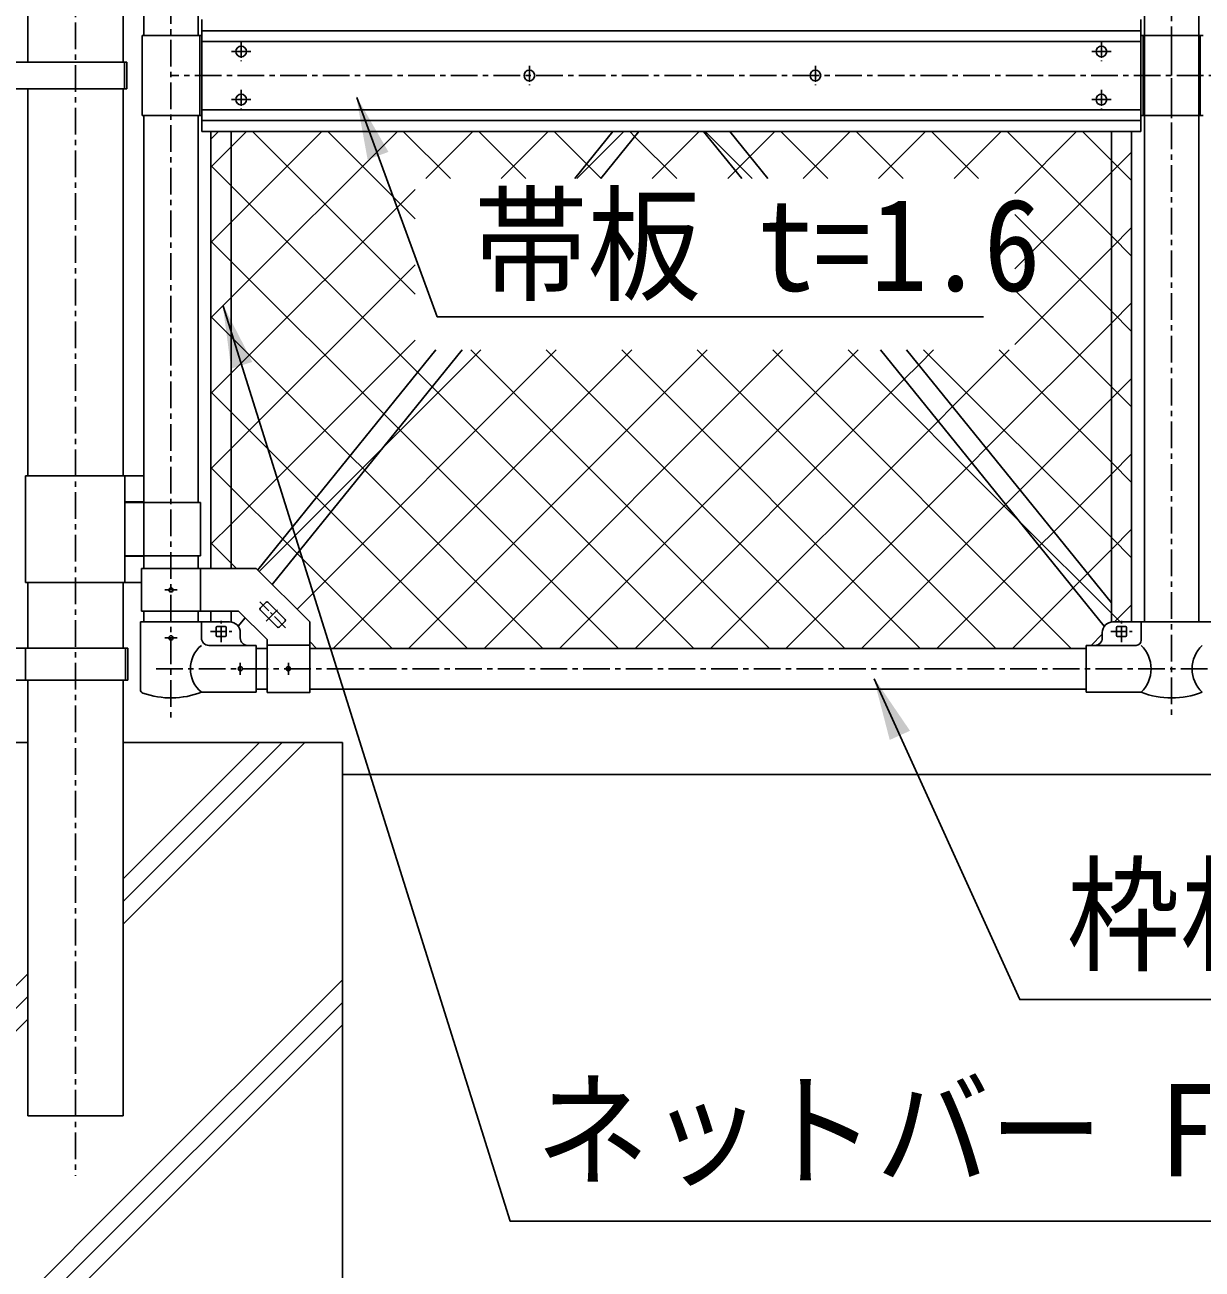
# Model space of a CAD drawing. Units: millimetres, scale not verified. Extents: x -5940 to 5940, y -4200 to 4200.
# Drawn here: x -4085 to -2982, y -2503 to -1337 of the extents above; entities that cross this region are included whole.
import ezdxf
from ezdxf.enums import TextEntityAlignment as Align

# ---------------------------------------------------------------- set-up
doc = ezdxf.new("R2010")
doc.units = ezdxf.units.MM
doc.header["$LTSCALE"] = 20
doc.linetypes.add('USER1', pattern=[2, 1.25, -0.25, 0.25, -0.25])
doc.linetypes.add('USER3', pattern=[1.125, 0.75, -0.125, 0.125, -0.125])
for name, color, linetype, lineweight in [('0-0_5寸法', 1, 'Continuous', 25), ('0-3_6文字', 7, 'Continuous', 25), ('0-4_8部品', 7, 'Continuous', 25), ('0-5_1部材', 7, 'Continuous', 25), ('0-6_2網', 2, 'Continuous', 25), ('0-7_中心線', 1, 'USER1', 25), ('0-9_0', 7, 'Continuous', 25), ('0-B_継手', 7, 'Continuous', 25), ('0-C_2', 7, 'Continuous', 25), ('0-E_GL', 7, 'Continuous', 25)]:
    doc.layers.add(name, color=color, linetype=linetype, lineweight=lineweight)
doc.styles.add('ＭＳ ゴシック', font='')
doc.styles.get('ＭＳ ゴシック').set_extended_font_data('MS Gothic')

msp = doc.modelspace()

# ---------------------------------------------------------------- linework, layer by layer
at = {"layer": '0-0_5寸法'}
for points in [[(-3186.88, -1610.47), (-3698.62, -1610.47), (-3774, -1405.1)], [(-2604.49, -2458.03), (-3630.22, -2458.03), (-3899.05, -1600.53)], [(-2405.96, -2250.26), (-3152.8, -2250.26), (-3289.06, -1949.87)]]:
    msp.add_lwpolyline(points, dxfattribs=at)
for points in [[(-3774.69, -1403.22), (-3744.24, -1455.95), (-3763.8, -1463.13)], [(-3899.65, -1598.62), (-3871.76, -1652.76), (-3891.64, -1658.99)], [(-3289.88, -1948.05), (-3255.61, -1998.39), (-3274.59, -2006.99)]]:
    msp.add_solid(points, dxfattribs=at)
at = {"layer": '0-4_8部品'}
for p, q in [((-3919.26, -1331.88), (-3919.26, -1436.88)), ((-3039.26, -1331.88), (-3039.26, -1436.88)), ((-3975.06, -1346.88), (-3975.06, -1421.88)), ((-3975.06, -1346.88), (-3919.26, -1346.88)), ((-3921.06, -1346.88), (-3921.06, -1421.88)), ((-2980.81, -1346.88), (-3039.26, -1346.88)), ((-3037.26, -1346.88), (-3037.26, -1421.88)), ((-2983.66, -1346.88), (-2983.66, -1421.88)), ((-3975.06, -1421.88), (-3919.26, -1421.88)), ((-2980.81, -1421.88), (-3039.26, -1421.88)), ((-4084.31, -1759.38), (-3973.46, -1759.38)), ((-4084.31, -1859.38), (-4084.31, -1759.38)), ((-3991.35, -1859.38), (-3991.35, -1759.38)), ((-3991.35, -1783.88), (-3973.46, -1783.88)), ((-3920.36, -1784.38), (-3991.35, -1784.38)), ((-3920.36, -1834.38), (-3920.36, -1784.38)), ((-3920.36, -1834.38), (-3991.35, -1834.38)), ((-3991.35, -1834.88), (-3973.46, -1834.88)), ((-3975.76, -1886.33), (-3975.76, -1846.33)), ((-3975.76, -1846.33), (-3868.06, -1846.33)), ((-3920.36, -1886.33), (-3920.36, -1846.33)), ((-3868.06, -1846.33), (-3818.06, -1896.33)), ((-4084.31, -1859.38), (-3975.76, -1859.38)), ((-3975.76, -1886.33), (-3884.63, -1886.33)), ((-3910.56, -1886.33), (-3910.56, -1896.33)), ((-3891.56, -1886.33), (-3891.56, -1896.33)), ((-3884.63, -1886.33), (-3858.06, -1912.89)), ((-3976.61, -1896.33), (-3919.51, -1896.33)), ((-3976.61, -1896.33), (-3976.61, -1960.02)), ((-3919.51, -1896.33), (-3893.06, -1896.33)), ((-3919.51, -1896.33), (-3919.51, -1911.33)), ((-3884.93, -1900.5), (-3878.45, -1892.5)), ((-3065.46, -1896.33), (-2955.46, -1896.33)), ((-3039.01, -1913.63), (-3039.01, -1896.33)), ((-3905.81, -1909.08), (-3905.81, -1901.58)), ((-3904.81, -1900.58), (-3897.31, -1900.58)), ((-3904.81, -1910.08), (-3897.31, -1910.08)), ((-3896.31, -1909.08), (-3896.31, -1901.58)), ((-3883.06, -1911.33), (-3883.06, -1906.33)), ((-3075.46, -1911.33), (-3075.46, -1906.33)), ((-3062.21, -1909.08), (-3062.21, -1901.58)), ((-3061.21, -1900.58), (-3053.71, -1900.58)), ((-3061.21, -1910.08), (-3053.71, -1910.08)), ((-3052.71, -1909.08), (-3052.71, -1901.58)), ((-3868.06, -1918.33), (-3912.51, -1918.33)), ((-3868.06, -1962.33), (-3868.06, -1918.33)), ((-3858.06, -1962.58), (-3858.06, -1912.89)), ((-3858.06, -1918.08), (-3818.06, -1918.08)), ((-3090.46, -1918.33), (-3043.71, -1918.33)), ((-3090.46, -1962.33), (-3090.46, -1918.33)), ((-3868.06, -1962.33), (-3919.51, -1962.33)), ((-3090.46, -1962.33), (-3039.01, -1962.33))]:
    msp.add_line(p, q, dxfattribs=at)
at = {"layer": '0-4_8部品', "color": 1, "linetype": 'USER3'}
for p, q in [((-3010.46, -1341.92), (-3010.46, -1426.19)), ((-3882.26, -1352.87), (-3882.26, -1370.88)), ((-3076.26, -1352.87), (-3076.26, -1370.88)), ((-3612.26, -1375.37), (-3612.26, -1393.38)), ((-3344.26, -1375.37), (-3344.26, -1393.38)), ((-3882.26, -1397.87), (-3882.26, -1415.88)), ((-3076.26, -1397.87), (-3076.26, -1415.88))]:
    msp.add_line(p, q, dxfattribs=at)
at = {"layer": '0-4_8部品', "color": 1}
for p, q in [((-3891.26, -1361.88), (-3873.26, -1361.88)), ((-3085.26, -1361.88), (-3067.26, -1361.88)), ((-3891.26, -1406.88), (-3873.26, -1406.88)), ((-3085.26, -1406.88), (-3067.26, -1406.88))]:
    msp.add_line(p, q, dxfattribs=at)
at = {"layer": '0-4_8部品', "color": 4}
msp.add_line((-3910.56, -1443.89), (-3903.55, -1436.88), dxfattribs=at)
at = {"layer": '0-4_8部品', "color": 4, "linetype": 'USER3'}
for p, q in [((-3953.76, -1866.33), (-3942.36, -1866.33)), ((-3901.06, -1915.33), (-3901.06, -1895.33)), ((-3057.46, -1915.33), (-3057.46, -1895.33)), ((-3953.76, -1911.33), (-3942.36, -1911.33)), ((-3911.06, -1905.33), (-3891.06, -1905.33)), ((-3067.46, -1905.33), (-3047.46, -1905.33)), ((-3883.06, -1946.02), (-3883.06, -1934.63)), ((-3838.06, -1946.02), (-3838.06, -1934.63))]:
    msp.add_line(p, q, dxfattribs=at)
at = {"layer": '0-4_8部品'}
msp.add_lwpolyline([(-3858.06, -1962.58), (-3818.06, -1962.58), (-3818.06, -1896.33)], dxfattribs=at)
for centre, radius in [((-3882.26, -1361.88), 5), ((-3076.26, -1361.88), 5), ((-3612.26, -1384.38), 5), ((-3344.26, -1384.38), 5), ((-3882.26, -1406.88), 5), ((-3076.26, -1406.88), 5), ((-3948.06, -1866.33), 2), ((-3948.06, -1911.33), 2), ((-3883.06, -1940.33), 2), ((-3838.06, -1940.33), 2)]:
    msp.add_circle(centre, radius, dxfattribs=at)
for centre, radius, start, end in [((-3893.06, -1906.33), 10, 0, 90), ((-3065.46, -1906.33), 10, 90, 180), ((-3912.51, -1911.33), 7, 180, 270), ((-3904.81, -1901.58), 1, 90, 180), ((-3904.81, -1909.08), 1, 180, 270), ((-3897.31, -1901.58), 1, 0, 90), ((-3897.31, -1909.08), 1, 270, 0), ((-3876.06, -1911.33), 7, 180, 270), ((-3082.46, -1911.33), 7, 270, 0), ((-3061.21, -1901.58), 1, 90, 180), ((-3061.21, -1909.08), 1, 180, 270), ((-3053.71, -1901.58), 1, 0, 90), ((-3053.71, -1909.08), 1, 270, 0), ((-3901.31, -1940.33), 28.55, 129.59418, 230.40582), ((-3043.71, -1913.63), 4.7, 270, 0), ((-3060.27, -1940.33), 30.59, 314.01503, 45.98497), ((-2960.65, -1940.33), 30.59, 134.01503, 225.98497), ((-3973.31, -1960.02), 3.3, 180, 250.77949), ((-3948.06, -1887.59), 80, 250.77949, 290.9084), ((-3010.46, -1887.59), 80, 249.0916, 290.9084)]:
    msp.add_arc(centre, radius, start, end, dxfattribs=at)
at = {"layer": '0-5_1部材'}
for p, q in [((-3035.86, -872.43), (-3035.86, -1896.33)), ((-2985.06, -872.43), (-2985.06, -1896.33)), ((-3973.46, -922.43), (-3973.46, -1346.88)), ((-3922.66, -984.38), (-3922.66, -1346.88)), ((-4082.01, -1009.38), (-4082.01, -1371.88)), ((-3992.91, -1009.38), (-3992.91, -1371.88)), ((-3919.26, -1342.38), (-3039.26, -1342.38)), ((-3919.26, -1352.38), (-3039.26, -1352.38)), ((-4082.01, -1396.88), (-4082.01, -1759.38)), ((-3992.91, -1396.88), (-3992.91, -1759.38)), ((-3973.46, -1421.88), (-3973.46, -1846.33)), ((-3922.66, -1421.88), (-3922.66, -1784.38)), ((-3919.26, -1416.38), (-3039.26, -1416.38)), ((-3919.26, -1426.38), (-3039.26, -1426.38)), ((-3919.26, -1436.88), (-3039.26, -1436.88)), ((-3910.56, -1436.88), (-3910.56, -1846.33)), ((-3891.56, -1436.88), (-3891.56, -1846.33)), ((-3569.67, -1480.94), (-3533.99, -1436.88)), ((-3545.22, -1480.94), (-3509.54, -1436.88)), ((-3448.98, -1436.88), (-3413.3, -1480.94)), ((-3424.53, -1436.88), (-3388.85, -1480.94)), ((-3066.96, -1436.88), (-3066.96, -1896.33)), ((-3047.96, -1436.88), (-3047.96, -1896.33)), ((-3866.65, -1847.73), (-3699.72, -1641.56)), ((-3853.14, -1861.24), (-3675.27, -1641.56)), ((-3283.25, -1641.56), (-3073.59, -1900.5)), ((-3258.8, -1641.56), (-3066.96, -1878.5)), ((-3922.66, -1834.38), (-3922.66, -1846.33)), ((-4082.01, -1859.38), (-4082.01, -1920.97)), ((-4082.01, -1859.38), (-4082.01, -1920.97)), ((-3992.91, -1859.38), (-3992.91, -1920.97)), ((-3973.46, -1886.33), (-3973.46, -1896.33)), ((-3922.66, -1886.33), (-3922.66, -1896.33)), ((-3910.56, -1886.33), (-3910.56, -1896.33)), ((-3891.56, -1886.33), (-3891.56, -1896.44)), ((-3868.06, -1921.28), (-3858.06, -1921.28)), ((-3818.06, -1921.28), (-3090.46, -1921.28)), ((-4082.01, -1950.97), (-4082.01, -2059.38)), ((-4082.01, -1950.97), (-4082.01, -2359.38)), ((-3992.91, -1950.97), (-3992.91, -2359.38)), ((-3868.06, -1959.38), (-3858.06, -1959.38)), ((-3818.06, -1959.38), (-3090.46, -1959.38)), ((-4082.01, -2359.38), (-3992.91, -2359.38))]:
    msp.add_line(p, q, dxfattribs=at)
at = {"layer": '0-6_2網'}
for p, q in [((-3891.56, -1451.1), (-3877.34, -1436.88)), ((-3891.56, -1521.81), (-3806.63, -1436.88)), ((-3891.56, -1592.52), (-3735.91, -1436.88)), ((-3719.37, -1589.26), (-3871.75, -1436.88)), ((-3719.37, -1518.55), (-3801.04, -1436.88)), ((-3686.27, -1480.94), (-3730.33, -1436.88)), ((-3709.27, -1480.94), (-3665.2, -1436.88)), ((-3615.56, -1480.94), (-3659.62, -1436.88)), ((-3638.55, -1480.94), (-3594.49, -1436.88)), ((-3567.84, -1480.94), (-3523.78, -1436.88)), ((-3497.13, -1480.94), (-3453.07, -1436.88)), ((-3403.43, -1480.94), (-3447.49, -1436.88)), ((-3332.71, -1480.94), (-3376.78, -1436.88)), ((-3355.71, -1480.94), (-3311.65, -1436.88)), ((-3262, -1480.94), (-3306.07, -1436.88)), ((-3285, -1480.94), (-3240.94, -1436.88)), ((-3191.29, -1480.94), (-3235.35, -1436.88)), ((-3214.29, -1480.94), (-3170.23, -1436.88)), ((-3066.96, -1534.56), (-3164.64, -1436.88)), ((-3157.49, -1494.85), (-3099.52, -1436.88)), ((-3066.96, -1463.85), (-3093.93, -1436.88)), ((-3910.56, -1470.1), (-3891.56, -1451.1)), ((-3066.96, -1475.03), (-3047.96, -1456.03)), ((-3891.56, -1487.78), (-3910.56, -1468.78)), ((-3047.96, -1482.85), (-3066.96, -1463.85)), ((-3157.49, -1565.56), (-3066.96, -1475.03)), ((-3716.75, -1662.59), (-3891.56, -1487.78)), ((-3910.56, -1540.81), (-3891.56, -1521.81)), ((-3066.96, -1545.74), (-3047.96, -1526.74)), ((-3047.96, -1553.56), (-3066.96, -1534.56)), ((-3891.56, -1558.49), (-3910.56, -1539.49)), ((-3157.49, -1636.27), (-3066.96, -1545.74)), ((-3748.38, -1701.66), (-3891.56, -1558.49)), ((-3910.56, -1611.52), (-3891.56, -1592.52)), ((-3066.96, -1616.45), (-3047.96, -1597.45)), ((-3891.56, -1629.2), (-3910.56, -1610.2)), ((-3184.2, -1733.69), (-3066.96, -1616.45)), ((-3780.02, -1740.74), (-3891.56, -1629.2)), ((-3829.94, -1884.45), (-3587.04, -1641.56)), ((-3796.05, -1921.28), (-3516.33, -1641.56)), ((-3725.34, -1921.28), (-3445.62, -1641.56)), ((-3387.35, -1921.28), (-3667.07, -1641.56)), ((-3654.63, -1921.28), (-3374.91, -1641.56)), ((-3316.64, -1921.28), (-3596.36, -1641.56)), ((-3583.92, -1921.28), (-3304.2, -1641.56)), ((-3245.93, -1921.28), (-3525.65, -1641.56)), ((-3175.22, -1921.28), (-3454.94, -1641.56)), ((-3104.51, -1921.28), (-3384.23, -1641.56)), ((-3247.48, -1655.55), (-3233.49, -1641.56)), ((-3215.84, -1694.62), (-3162.78, -1641.56)), ((-3260.99, -1669.05), (-3247.48, -1655.55)), ((-3703.24, -1676.1), (-3716.75, -1662.59)), ((-3458.06, -1921.28), (-3703.24, -1676.1)), ((-3513.21, -1921.28), (-3260.99, -1669.05)), ((-3066.96, -1687.16), (-3047.96, -1668.16)), ((-3891.56, -1699.91), (-3910.56, -1680.91)), ((-3152.57, -1772.77), (-3066.96, -1687.16)), ((-3811.66, -1779.81), (-3891.56, -1699.91)), ((-3734.87, -1715.17), (-3748.38, -1701.66)), ((-3229.35, -1708.13), (-3215.84, -1694.62)), ((-3442.5, -1921.28), (-3229.35, -1708.13)), ((-3528.77, -1921.28), (-3734.87, -1715.17)), ((-3197.71, -1747.2), (-3184.2, -1733.69)), ((-3766.51, -1754.25), (-3780.02, -1740.74)), ((-3371.79, -1921.28), (-3197.71, -1747.2)), ((-3066.96, -1757.87), (-3047.96, -1738.87)), ((-3891.56, -1770.62), (-3910.56, -1751.62)), ((-3599.48, -1921.28), (-3766.51, -1754.25)), ((-3120.93, -1811.84), (-3066.96, -1757.87)), ((-3843.29, -1818.89), (-3891.56, -1770.62)), ((-3798.15, -1793.32), (-3811.66, -1779.81)), ((-3166.08, -1786.28), (-3152.57, -1772.77)), ((-3670.19, -1921.28), (-3798.15, -1793.32)), ((-3301.08, -1921.28), (-3166.08, -1786.28)), ((-3829.79, -1832.39), (-3843.29, -1818.89)), ((-3134.44, -1825.35), (-3120.93, -1811.84)), ((-3066.96, -1828.58), (-3047.96, -1809.58)), ((-3230.37, -1921.28), (-3134.44, -1825.35)), ((-3089.29, -1850.91), (-3066.96, -1828.58)), ((-3740.9, -1921.28), (-3829.79, -1832.39)), ((-3102.8, -1864.42), (-3089.29, -1850.91)), ((-3159.65, -1921.28), (-3102.8, -1864.42)), ((-3063.99, -1896.33), (-3047.96, -1880.29)), ((-3085.99, -1918.33), (-3075.46, -1907.79)), ((-3811.62, -1921.28), (-3818.06, -1914.83))]:
    msp.add_line(p, q, dxfattribs=at)
for points in [[(-3544.85, -1480.94), (-3545.05, -1480.73), (-3558.56, -1467.22), (-3588.91, -1436.88)], [(-3474.14, -1480.94), (-3513.42, -1441.66), (-3518.2, -1436.88)], [(-3426.42, -1480.94), (-3419.17, -1473.69), (-3405.66, -1460.18), (-3382.36, -1436.88)], [(-3910.56, -1682.23), (-3891.56, -1663.23), (-3719.37, -1491.04)], [(-3047.96, -1624.27), (-3066.96, -1605.27), (-3157.49, -1514.74)], [(-3910.56, -1752.94), (-3891.56, -1733.94), (-3719.37, -1561.75)], [(-3047.96, -1694.98), (-3066.96, -1675.98), (-3157.49, -1585.45)], [(-3910.56, -1823.65), (-3891.56, -1804.65), (-3719.37, -1632.46)], [(-3865.29, -1849.1), (-3749.79, -1733.59), (-3657.75, -1641.56)], [(-3058.75, -1896.33), (-3066.96, -1888.11), (-3154.49, -1800.58), (-3313.52, -1641.56)], [(-3047.96, -1836.4), (-3066.96, -1817.4), (-3242.81, -1641.56)], [(-3047.96, -1765.69), (-3066.96, -1746.69), (-3172.1, -1641.56)], [(-3886.57, -1846.33), (-3891.56, -1841.33), (-3910.56, -1822.33)]]:
    msp.add_lwpolyline(points, dxfattribs=at)
at = {"layer": '0-7_中心線'}
for p, q in [((-4037.46, -54.73), (-4037.46, -2415.36)), ((-3948.06, -790.94), (-3948.06, -1989)), ((-3010.46, -828.43), (-3010.46, -1985.93)), ((59.25, -1384.38), (-3948.06, -1384.38)), ((-3961.88, -1940.33), (-111.28, -1940.33))]:
    msp.add_line(p, q, dxfattribs=at)
at = {"layer": '0-9_0', "color": 4, "linetype": 'USER3'}
for p, q in [((-3840.58, -1901.8), (-3864.93, -1877.46)), ((-3858.72, -1895.59), (-3846.8, -1883.67))]:
    msp.add_line(p, q, dxfattribs=at)
at = {"layer": '0-9_0', "linetype": 'USER3'}
for p, q in [((-3864.42, -1883.62), (-3858.77, -1877.96)), ((-3846.75, -1901.3), (-3841.09, -1895.64))]:
    msp.add_line(p, q, dxfattribs=at)
at = {"layer": '0-9_0'}
for p, q in [((-3848.16, -1901.3), (-3864.42, -1885.03)), ((-3841.09, -1894.23), (-3857.35, -1877.96)), ((-3992.91, -2179.54), (-3822.74, -2009.38)), ((-3992.91, -2158.33), (-3843.96, -2009.38)), ((-3992.91, -2137.12), (-3865.17, -2009.38)), ((-3787.46, -2709.38), (-3787.46, -2009.38)), ((-4287.46, -2431.67), (-4082.01, -2226.22)), ((-3992.91, -2437.12), (-3787.46, -2231.67)), ((-4287.46, -2452.88), (-4082.01, -2247.43)), ((-4243.96, -2709.38), (-3787.46, -2252.88)), ((-4287.46, -2474.09), (-4082.01, -2268.64)), ((-4222.74, -2709.38), (-3787.46, -2274.09)), ((-4265.17, -2709.38), (-3992.91, -2437.12))]:
    msp.add_line(p, q, dxfattribs=at)
for centre, start, end in [((-3863.72, -1884.33), 135, 225), ((-3858.06, -1878.67), 45, 135), ((-3841.8, -1894.93), 315, 45), ((-3847.45, -1900.59), 225, 315)]:
    msp.add_arc(centre, 1, start, end, dxfattribs=at)
at = {"layer": '0-B_継手'}
for p, q in [((-3989.41, -1371.88), (-4144.2, -1371.88)), ((-3989.41, -1396.88), (-4144.2, -1396.88)), ((-4111.31, -1920.97), (-3988.31, -1920.97)), ((-4111.31, -1950.97), (-3988.31, -1950.97))]:
    msp.add_line(p, q, dxfattribs=at)
at = {"layer": '0-C_2'}
for p, q in [((-3991.71, -1396.88), (-3991.71, -1371.88)), ((-3989.41, -1396.88), (-3989.41, -1371.88)), ((-4084.31, -1920.97), (-4084.31, -1950.97)), ((-3990.61, -1920.97), (-3990.61, -1950.97)), ((-3988.31, -1920.97), (-3988.31, -1950.97))]:
    msp.add_line(p, q, dxfattribs=at)
at = {"layer": '0-E_GL'}
for p, q in [((-4287.46, -2009.38), (-4082.01, -2009.38)), ((-3992.91, -2009.38), (-3787.46, -2009.38)), ((-3787.46, -2039.38), (-2109.36, -2039.38))]:
    msp.add_line(p, q, dxfattribs=at)

# ---------------------------------------------------------------- texts
at = {"layer": '0-3_6文字', "style": 'ＭＳ ゴシック', "width": 0.9}
for s, height, p in [('帯板 t=1.6', 86.59, (-3664.04, -1612.18)), ('枠材 \u300038.1X1.6', 86.66, (-3108.88, -2240.3)), ('ネットバー FB-4.5X19', 86.59, (-3606.35, -2441.99))]:
    msp.add_text(s, height=height, dxfattribs=at).set_placement(p, align=Align.BOTTOM_LEFT)

doc.saveas('drawing.dxf')
